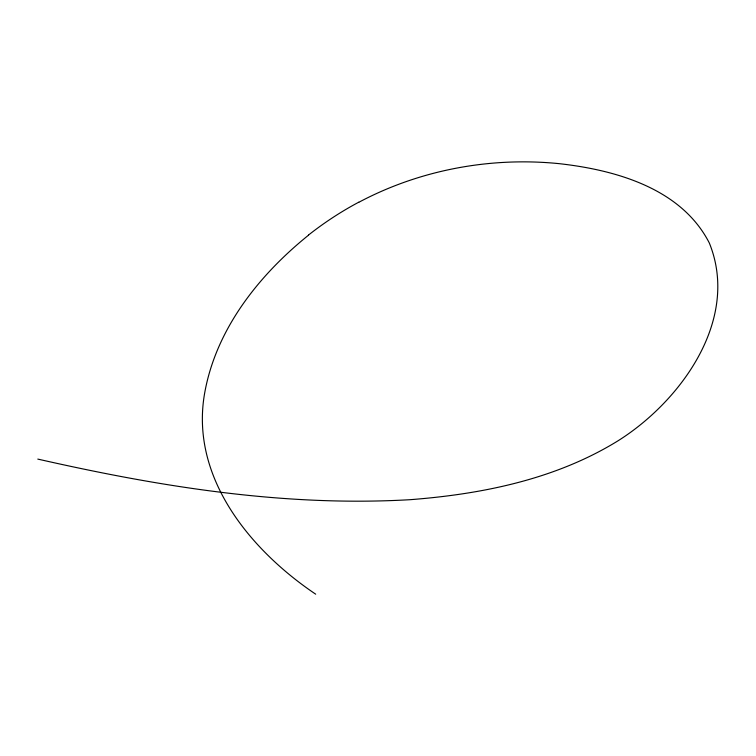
<?xml version="1.0" encoding="UTF-8"?>
<svg xmlns="http://www.w3.org/2000/svg" width="756" height="756" viewBox="0 0 756 756"><rect width="100%" height="100%" fill="white"/><g stroke="black" fill="none" stroke-linecap="round" stroke-linejoin="round"><path stroke-width="1.13" d="M308.542 235.163C259.043 275.071 216.301 328.709 204.744 392.638C189.491 476.819 250.141 550.085 315.687 594.178M358.788 202.306C419.845 169.807 490.625 156.719 559.336 163.674C615.856 170.024 681.354 188.442 709.298 242.95C740.426 319.618 680.674 401.502 617.85 440.909C555.499 479.342 482.063 494.178 409.894 499.707C284.587 506.917 159.629 486.751 37.8 459.09M308.467 235.078A245.152 178.52 -34.4 0 1 358.75 202.202"/></g></svg>
